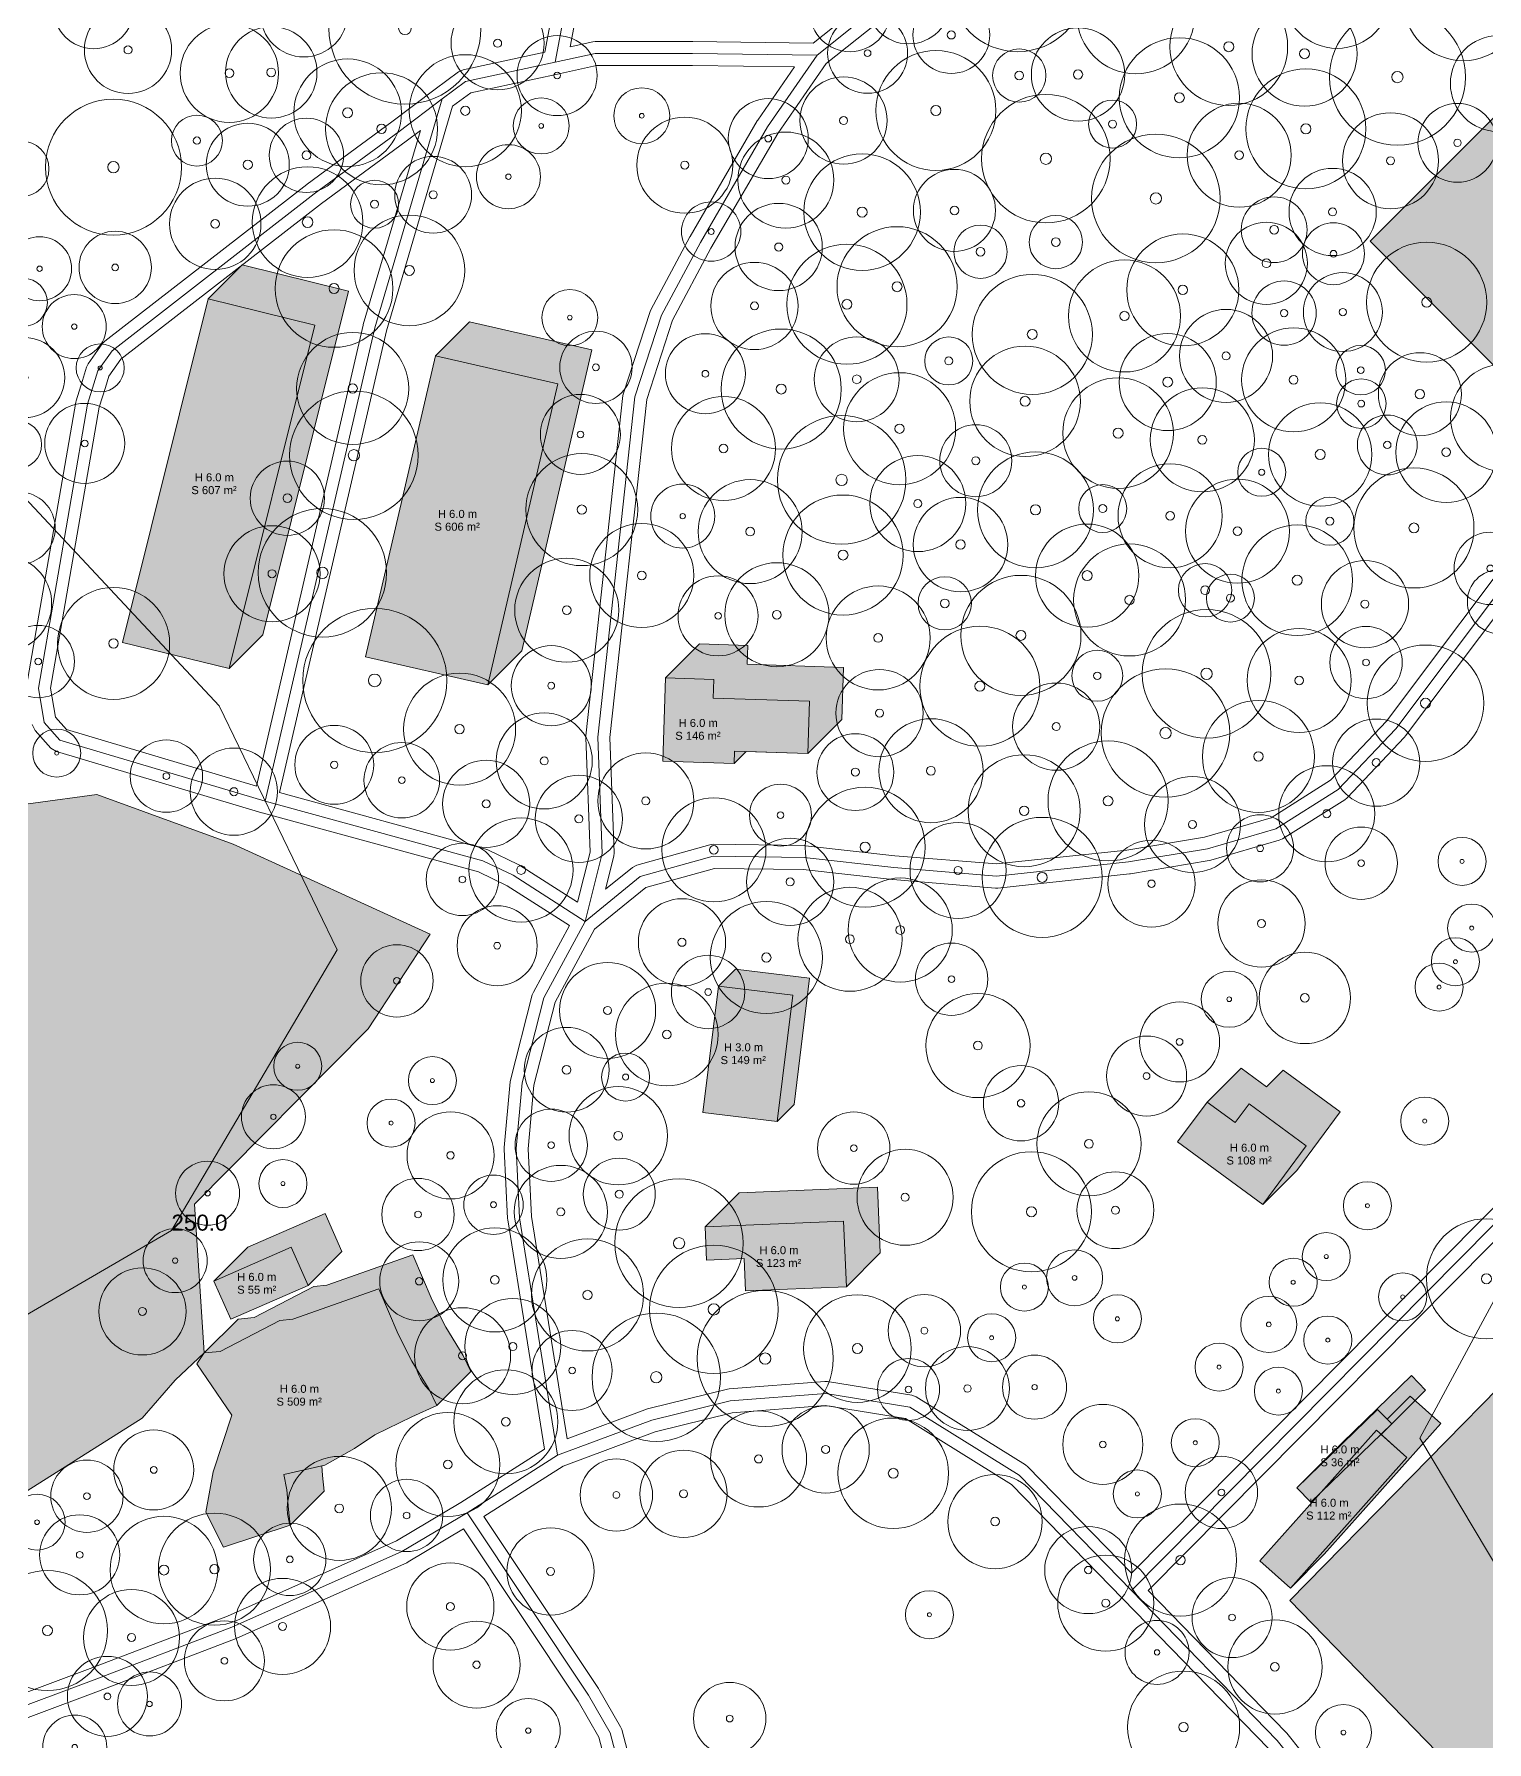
# Model space of a CAD drawing. Header units: metres. Extents: x -7 to 1019, y -7 to 1014.
# Drawn here: x 342.4 to 523.9, y 252 to 465.4 of the extents above; entities that cross this region are included whole.
import ezdxf

# ---------------------------------------------------------------- set-up
doc = ezdxf.new("R2010")
doc.units = ezdxf.units.M
doc.header["$MEASUREMENT"] = 0
for name, color, linetype, lineweight, true_color in [('TPX_BUILDING_AREAS_TEXT', 7, 'CONTINUOUS', 0, 0x000000), ('TPX_BUILDING_HEIGHTS_TEXT', 7, 'CONTINUOUS', 0, 0x000000), ('TPX_BUILDINGS', 7, 'CONTINUOUS', 0, 0x000000), ('TPX_BUILDINGS_HATCH', 7, 'CONTINUOUS', 0, 0xf0f0f0), ('TPX_BUILDINGS_SHADOWS_HATCH', 7, 'CONTINUOUS', 0, 0x000000), ('TPX_BUILDINGS_SHADOWS_OUTLINES', 7, 'CONTINUOUS', 0, 0x000000), ('TPX_CONTOUR_LINES_5M', 7, 'CONTINUOUS', 0, 0x969696), ('TPX_CONTOUR_LINES_5M_TEXT', 7, 'CONTINUOUS', 0, 0x000000), ('TPX_ROADS_AXES', 7, 'CONTINUOUS', 0, 0x323232), ('TPX_ROADS_CONTOURS', 7, 'CONTINUOUS', 0, 0x646464), ('TPX_VEGETATION_GREEN_SPACES', 7, 'CONTINUOUS', 0, 0x58ba48), ('TPX_VEGETATION_GREEN_SPACES_HATCH', 7, 'CONTINUOUS', 0, 0x58ba48), ('TPX_VEGETATION_TREES_INDIVIDUAL', 7, 'CONTINUOUS', 0, 0x136734)]:
    doc.layers.add(name, color=color, linetype=linetype, lineweight=lineweight, true_color=true_color)
doc.styles.add('TPX_TEXTE', font='arial.ttf')

# ---------------------------------------------------------------- blocks, each defined once
blk = doc.blocks.new('TREETR006_CR069')
at = {"layer": 'TPX_VEGETATION_TREES_INDIVIDUAL'}
for radius in [6.91, 0.625]:
    blk.add_circle((0, 0, 0.04), radius, dxfattribs=at)
blk = doc.blocks.new('TREETR005_CR064')
at = {"layer": 'TPX_VEGETATION_TREES_INDIVIDUAL'}
for radius in [6.41, 0.542]:
    blk.add_circle((0, 0, 0.04), radius, dxfattribs=at)
blk = doc.blocks.new('TREETR005_CR060')
at = {"layer": 'TPX_VEGETATION_TREES_INDIVIDUAL'}
for radius in [6, 0.5]:
    blk.add_circle((0, 0, 0.04), radius, dxfattribs=at)
blk = doc.blocks.new('TREETR005_CR049')
at = {"layer": 'TPX_VEGETATION_TREES_INDIVIDUAL'}
for radius in [4.93, 0.458]:
    blk.add_circle((0, 0, 0.04), radius, dxfattribs=at)
blk = doc.blocks.new('TREETR006_CR052')
at = {"layer": 'TPX_VEGETATION_TREES_INDIVIDUAL'}
for radius in [5.19, 0.583]:
    blk.add_circle((0, 0, 0.04), radius, dxfattribs=at)
blk = doc.blocks.new('TREETR004_CR031')
at = {"layer": 'TPX_VEGETATION_TREES_INDIVIDUAL'}
for radius in [3.09, 0.417]:
    blk.add_circle((0, 0, 0.04), radius, dxfattribs=at)
blk = doc.blocks.new('TREETR005_CR032')
at = {"layer": 'TPX_VEGETATION_TREES_INDIVIDUAL'}
for radius in [3.18, 0.458]:
    blk.add_circle((0, 0, 0.04), radius, dxfattribs=at)
blk = doc.blocks.new('TREETR005_CR062')
at = {"layer": 'TPX_VEGETATION_TREES_INDIVIDUAL'}
for radius in [6.15, 0.542]:
    blk.add_circle((0, 0, 0.04), radius, dxfattribs=at)
blk = doc.blocks.new('TREETR006_CR070')
at = {"layer": 'TPX_VEGETATION_TREES_INDIVIDUAL'}
for radius in [7, 0.583]:
    blk.add_circle((0, 0, 0.04), radius, dxfattribs=at)
blk = doc.blocks.new('TREETR003_CR030')
at = {"layer": 'TPX_VEGETATION_TREES_INDIVIDUAL'}
for radius in [3, 0.25]:
    blk.add_circle((0, 0, 0.04), radius, dxfattribs=at)
blk = doc.blocks.new('TREETR005_CR051')
at = {"layer": 'TPX_VEGETATION_TREES_INDIVIDUAL'}
for radius in [5.13, 0.542]:
    blk.add_circle((0, 0, 0.04), radius, dxfattribs=at)
blk = doc.blocks.new('TREETR004_CR045')
at = {"layer": 'TPX_VEGETATION_TREES_INDIVIDUAL'}
for radius in [4.52, 0.417]:
    blk.add_circle((0, 0, 0.04), radius, dxfattribs=at)
blk = doc.blocks.new('TREETR005_CR057')
at = {"layer": 'TPX_VEGETATION_TREES_INDIVIDUAL'}
for radius in [5.71, 0.542]:
    blk.add_circle((0, 0, 0.04), radius, dxfattribs=at)
blk = doc.blocks.new('TREETR006_CR073')
at = {"layer": 'TPX_VEGETATION_TREES_INDIVIDUAL'}
for radius in [7.28, 0.625]:
    blk.add_circle((0, 0, 0.04), radius, dxfattribs=at)
blk = doc.blocks.new('TREETR008_CR095')
at = {"layer": 'TPX_VEGETATION_TREES_INDIVIDUAL'}
for radius in [9.5, 0.792]:
    blk.add_circle((0, 0, 0.04), radius, dxfattribs=at)
blk = doc.blocks.new('TREETR004_CR047')
at = {"layer": 'TPX_VEGETATION_TREES_INDIVIDUAL'}
for radius in [4.72, 0.417]:
    blk.add_circle((0, 0, 0.04), radius, dxfattribs=at)
blk = doc.blocks.new('TREETR005_CR059')
at = {"layer": 'TPX_VEGETATION_TREES_INDIVIDUAL'}
for radius in [5.89, 0.542]:
    blk.add_circle((0, 0, 0.04), radius, dxfattribs=at)
blk = doc.blocks.new('TREETR006_CR074')
at = {"layer": 'TPX_VEGETATION_TREES_INDIVIDUAL'}
for radius in [7.35, 0.625]:
    blk.add_circle((0, 0, 0.04), radius, dxfattribs=at)
blk = doc.blocks.new('TREETR008_CR090')
at = {"layer": 'TPX_VEGETATION_TREES_INDIVIDUAL'}
for radius in [9, 0.792]:
    blk.add_circle((0, 0, 0.04), radius, dxfattribs=at)
blk = doc.blocks.new('TREETR005_CR052')
at = {"layer": 'TPX_VEGETATION_TREES_INDIVIDUAL'}
for radius in [5.24, 0.458]:
    blk.add_circle((0, 0, 0.04), radius, dxfattribs=at)
blk = doc.blocks.new('TREETR005_CR054')
at = {"layer": 'TPX_VEGETATION_TREES_INDIVIDUAL'}
for radius in [5.44, 0.458]:
    blk.add_circle((0, 0, 0.04), radius, dxfattribs=at)
blk = doc.blocks.new('TREETR003_CR040')
at = {"layer": 'TPX_VEGETATION_TREES_INDIVIDUAL'}
for radius in [4, 0.333]:
    blk.add_circle((0, 0, 0.04), radius, dxfattribs=at)
blk = doc.blocks.new('TREETR006_CR058')
at = {"layer": 'TPX_VEGETATION_TREES_INDIVIDUAL'}
for radius in [5.83, 0.583]:
    blk.add_circle((0, 0, 0.04), radius, dxfattribs=at)
blk = doc.blocks.new('TREETR004_CR050')
at = {"layer": 'TPX_VEGETATION_TREES_INDIVIDUAL'}
for radius in [5, 0.417]:
    blk.add_circle((0, 0, 0.04), radius, dxfattribs=at)
blk = doc.blocks.new('TREETR005_CR048')
at = {"layer": 'TPX_VEGETATION_TREES_INDIVIDUAL'}
for radius in [4.8, 0.5]:
    blk.add_circle((0, 0, 0.04), radius, dxfattribs=at)
blk = doc.blocks.new('TREETR006_CR061')
at = {"layer": 'TPX_VEGETATION_TREES_INDIVIDUAL'}
for radius in [6.07, 0.625]:
    blk.add_circle((0, 0, 0.04), radius, dxfattribs=at)
blk = doc.blocks.new('TREETR006_CR065')
at = {"layer": 'TPX_VEGETATION_TREES_INDIVIDUAL'}
for radius in [6.45, 0.625]:
    blk.add_circle((0, 0, 0.04), radius, dxfattribs=at)
blk = doc.blocks.new('TREETR005_CR046')
at = {"layer": 'TPX_VEGETATION_TREES_INDIVIDUAL'}
for radius in [4.64, 0.542]:
    blk.add_circle((0, 0, 0.04), radius, dxfattribs=at)
blk = doc.blocks.new('TREETR005_CR063')
at = {"layer": 'TPX_VEGETATION_TREES_INDIVIDUAL'}
for radius in [6.28, 0.542]:
    blk.add_circle((0, 0, 0.04), radius, dxfattribs=at)
blk = doc.blocks.new('TREETR005_CR037')
at = {"layer": 'TPX_VEGETATION_TREES_INDIVIDUAL'}
for radius in [3.74, 0.458]:
    blk.add_circle((0, 0, 0.04), radius, dxfattribs=at)
blk = doc.blocks.new('TREETR006_CR066')
at = {"layer": 'TPX_VEGETATION_TREES_INDIVIDUAL'}
for radius in [6.56, 0.625]:
    blk.add_circle((0, 0, 0.04), radius, dxfattribs=at)
blk = doc.blocks.new('TREETR006_CR059')
at = {"layer": 'TPX_VEGETATION_TREES_INDIVIDUAL'}
for radius in [5.9, 0.583]:
    blk.add_circle((0, 0, 0.04), radius, dxfattribs=at)
blk = doc.blocks.new('TREETR005_CR040')
at = {"layer": 'TPX_VEGETATION_TREES_INDIVIDUAL'}
for radius in [4.02, 0.458]:
    blk.add_circle((0, 0, 0.04), radius, dxfattribs=at)
blk = doc.blocks.new('TREETR007_CR069')
at = {"layer": 'TPX_VEGETATION_TREES_INDIVIDUAL'}
for radius in [6.91, 0.667]:
    blk.add_circle((0, 0, 0.04), radius, dxfattribs=at)
blk = doc.blocks.new('TREETR004_CR042')
at = {"layer": 'TPX_VEGETATION_TREES_INDIVIDUAL'}
for radius in [4.19, 0.417]:
    blk.add_circle((0, 0, 0.04), radius, dxfattribs=at)
blk = doc.blocks.new('TREETR005_CR058')
at = {"layer": 'TPX_VEGETATION_TREES_INDIVIDUAL'}
for radius in [5.82, 0.5]:
    blk.add_circle((0, 0, 0.04), radius, dxfattribs=at)
blk = doc.blocks.new('TREETR004_CR039')
at = {"layer": 'TPX_VEGETATION_TREES_INDIVIDUAL'}
for radius in [3.87, 0.417]:
    blk.add_circle((0, 0, 0.04), radius, dxfattribs=at)
blk = doc.blocks.new('TREETR006_CR072')
at = {"layer": 'TPX_VEGETATION_TREES_INDIVIDUAL'}
for radius in [7.24, 0.625]:
    blk.add_circle((0, 0, 0.04), radius, dxfattribs=at)
blk = doc.blocks.new('TREETR005_CR055')
at = {"layer": 'TPX_VEGETATION_TREES_INDIVIDUAL'}
for radius in [5.45, 0.5]:
    blk.add_circle((0, 0, 0.04), radius, dxfattribs=at)
blk = doc.blocks.new('TREETR004_CR037')
at = {"layer": 'TPX_VEGETATION_TREES_INDIVIDUAL'}
for radius in [3.71, 0.375]:
    blk.add_circle((0, 0, 0.04), radius, dxfattribs=at)
blk = doc.blocks.new('TREETR006_CR075')
at = {"layer": 'TPX_VEGETATION_TREES_INDIVIDUAL'}
for radius in [7.5, 0.625]:
    blk.add_circle((0, 0, 0.04), radius, dxfattribs=at)
blk = doc.blocks.new('TREETR005_CR030')
at = {"layer": 'TPX_VEGETATION_TREES_INDIVIDUAL'}
for radius in [3, 0.5]:
    blk.add_circle((0, 0, 0.04), radius, dxfattribs=at)
blk = doc.blocks.new('TREETR007_CR080')
at = {"layer": 'TPX_VEGETATION_TREES_INDIVIDUAL'}
for radius in [8.03, 0.708]:
    blk.add_circle((0, 0, 0.04), radius, dxfattribs=at)
blk = doc.blocks.new('TREETR005_CR041')
at = {"layer": 'TPX_VEGETATION_TREES_INDIVIDUAL'}
for radius in [4.11, 0.542]:
    blk.add_circle((0, 0, 0.04), radius, dxfattribs=at)
blk = doc.blocks.new('TREETR005_CR045')
at = {"layer": 'TPX_VEGETATION_TREES_INDIVIDUAL'}
for radius in [4.5, 0.5]:
    blk.add_circle((0, 0, 0.04), radius, dxfattribs=at)
blk = doc.blocks.new('TREETR005_CR047')
at = {"layer": 'TPX_VEGETATION_TREES_INDIVIDUAL'}
for radius in [4.71, 0.458]:
    blk.add_circle((0, 0, 0.04), radius, dxfattribs=at)
blk = doc.blocks.new('TREETR004_CR030')
at = {"layer": 'TPX_VEGETATION_TREES_INDIVIDUAL'}
for radius in [3, 0.375]:
    blk.add_circle((0, 0, 0.04), radius, dxfattribs=at)
blk = doc.blocks.new('TREETR005_CR053')
at = {"layer": 'TPX_VEGETATION_TREES_INDIVIDUAL'}
for radius in [5.3, 0.542]:
    blk.add_circle((0, 0, 0.04), radius, dxfattribs=at)
blk = doc.blocks.new('TREETR005_CR065')
at = {"layer": 'TPX_VEGETATION_TREES_INDIVIDUAL'}
for radius in [6.5, 0.542]:
    blk.add_circle((0, 0, 0.04), radius, dxfattribs=at)
blk = doc.blocks.new('TREETR005_CR033')
at = {"layer": 'TPX_VEGETATION_TREES_INDIVIDUAL'}
for radius in [3.33, 0.542]:
    blk.add_circle((0, 0, 0.04), radius, dxfattribs=at)
blk = doc.blocks.new('TREETR003_CR035')
at = {"layer": 'TPX_VEGETATION_TREES_INDIVIDUAL'}
for radius in [3.5, 0.292]:
    blk.add_circle((0, 0, 0.04), radius, dxfattribs=at)
blk = doc.blocks.new('TREETR004_CR046')
at = {"layer": 'TPX_VEGETATION_TREES_INDIVIDUAL'}
for radius in [4.59, 0.417]:
    blk.add_circle((0, 0, 0.04), radius, dxfattribs=at)
blk = doc.blocks.new('TREETR006_CR067')
at = {"layer": 'TPX_VEGETATION_TREES_INDIVIDUAL'}
for radius in [6.72, 0.625]:
    blk.add_circle((0, 0, 0.04), radius, dxfattribs=at)
blk = doc.blocks.new('TREETR007_CR085')
at = {"layer": 'TPX_VEGETATION_TREES_INDIVIDUAL'}
for radius in [8.5, 0.708]:
    blk.add_circle((0, 0, 0.04), radius, dxfattribs=at)

msp = doc.modelspace()

# ---------------------------------------------------------------- hatches: boundary and pattern name
at = {"layer": 'TPX_BUILDINGS_HATCH'}
for points in [[(532.29, 462.51), (509.34, 439.54), (529.64, 419.16), (533.24, 423.1), (537.42, 419.3), (542.61, 424.41), (538.66, 427.3), (559.14, 447.27), (555.4, 451.53), (565.5, 462.89), (570.15, 459.55), (574.42, 464.18), (553.48, 481.59), (532.29, 462.51)], [(364.17, 432.36), (353.46, 389.41), (366.78, 386.13), (377.48, 429.07), (364.17, 432.36)], [(392.58, 425.24), (383.84, 387.61), (399.13, 384.1), (407.86, 421.74), (392.58, 425.24)], [(421.32, 384.99), (420.98, 374.56), (429.88, 374.27), (429.93, 375.83), (439.11, 375.53), (439.32, 382.05), (427.27, 382.44), (427.35, 384.78), (421.32, 384.99)], [(427.92, 346.46), (425.99, 330.66), (435.27, 329.54), (437.2, 345.33), (427.92, 346.46)], [(488.99, 331.96), (485.27, 326.97), (495.93, 319.14), (501.37, 326.48), (494.24, 331.72), (492.5, 329.38), (488.99, 331.96)], [(443.56, 317.07), (426.26, 316.35), (426.44, 312.19), (431.15, 312.38), (431.32, 308.35), (443.91, 308.87), (443.56, 317.07)], [(374.55, 313.8), (364.9, 309.57), (366.99, 304.8), (376.65, 309.04), (374.55, 313.8)], [(363.68, 300.59), (362.74, 299.24), (367.12, 292.8), (364.79, 285.75), (363.9, 280.68), (366.11, 276.32), (374.41, 279.07), (374.22, 281.03), (374.01, 283.47), (373.64, 285.42), (378.73, 286.56), (382.47, 288.66), (384.99, 290.34), (389.6, 292.62), (392.75, 294.03), (391.8, 296.02), (389.61, 299.56), (387.9, 302.95), (385.51, 308.62), (374.77, 304.83), (373.13, 304.64), (365.69, 300.78), (363.68, 300.59)], [(510.27, 293.54), (500.18, 283.75), (501.94, 281.93), (512.04, 291.72), (510.27, 293.54)], [(510.12, 290.95), (495.56, 274.6), (499.38, 271.19), (513.94, 287.54), (510.12, 290.95)]]:
    msp.add_hatch(color=256, dxfattribs=at).paths.add_polyline_path(points)
at = {"layer": 'TPX_BUILDINGS_SHADOWS_HATCH'}
for points in [[(368.41, 436.6), (364.17, 432.36), (377.48, 429.07), (366.78, 386.13), (371.02, 390.37), (381.72, 433.31), (368.41, 436.6)], [(396.82, 429.49), (392.58, 425.24), (407.86, 421.74), (399.13, 384.1), (403.37, 388.34), (412.1, 425.98), (396.82, 429.49)], [(425.57, 389.23), (421.32, 384.99), (427.35, 384.78), (427.27, 382.44), (439.32, 382.05), (439.11, 375.53), (443.35, 379.77), (443.57, 386.29), (431.51, 386.69), (431.59, 389.03), (425.57, 389.23)], [(429.93, 375.83), (429.88, 374.27), (431.4, 375.78), (439.11, 375.53), (429.93, 375.83)], [(430.04, 348.58), (427.92, 346.46), (437.2, 345.33), (435.27, 329.54), (437.39, 331.66), (439.32, 347.45), (430.04, 348.58)], [(493.23, 336.21), (488.99, 331.96), (492.5, 329.38), (494.24, 331.72), (501.37, 326.48), (495.93, 319.14), (500.17, 323.38), (505.61, 330.72), (498.48, 335.96), (496.4, 333.87), (493.23, 336.21)], [(430.51, 320.59), (426.26, 316.35), (443.56, 317.07), (443.91, 308.87), (448.15, 313.11), (447.8, 321.32), (430.51, 320.59)], [(369.15, 313.81), (364.9, 309.57), (374.55, 313.8), (376.65, 309.04), (380.89, 313.28), (378.8, 318.04), (369.15, 313.81)], [(367.92, 304.83), (363.68, 300.59), (365.69, 300.78), (373.13, 304.64), (374.77, 304.83), (385.51, 308.62), (387.9, 302.95), (389.61, 299.56), (391.8, 296.02), (392.75, 294.03), (396.99, 298.27), (396.05, 300.26), (393.85, 303.8), (392.14, 307.2), (389.75, 312.86), (379.01, 309.08), (377.38, 308.88), (369.93, 305.02), (367.92, 304.83)], [(504.42, 287.99), (500.18, 283.75), (510.27, 293.54), (512.04, 291.72), (516.28, 295.96), (514.52, 297.78), (504.42, 287.99)], [(513.94, 287.54), (499.38, 271.19), (503.62, 275.43), (518.19, 291.78), (514.36, 295.19), (511.47, 292.3), (512.04, 291.72), (510.71, 290.42), (513.94, 287.54)], [(378.36, 286.47), (373.64, 285.42), (374.01, 283.47), (374.22, 281.03), (374.41, 279.07), (378.65, 283.32), (378.46, 285.27), (378.36, 286.47)]]:
    msp.add_hatch(color=256, dxfattribs=at).paths.add_polyline_path(points)
at = {"layer": 'TPX_VEGETATION_GREEN_SPACES_HATCH'}
for points in [[(308.7, 357.04), (305.48, 353.24), (314.6, 342.66), (329.29, 335.44), (339.36, 323.94), (332.48, 314.47), (325.55, 308.27), (320.94, 303.51), (339.18, 281.87), (355.91, 292.45), (360.05, 297.21), (363.68, 300.59), (362.47, 319.21), (384.16, 341.11), (391.93, 352.94), (367.29, 364.18), (350.27, 370.41), (334.33, 368.25), (323.34, 378.34), (318.6, 381.06), (314.48, 374.91), (308.7, 357.04)], [(529.7, 300.64), (499.32, 269.67), (547.47, 220.08), (583.77, 254.67), (529.7, 300.64)]]:
    msp.add_hatch(color=256, dxfattribs=at).paths.add_polyline_path(points)

# ---------------------------------------------------------------- linework, layer by layer
at = {"layer": 'TPX_BUILDINGS', "elevation": 0.04}
for points in [[(532.29, 462.51), (509.34, 439.54), (529.64, 419.16), (533.24, 423.1), (537.42, 419.3), (542.61, 424.41), (538.66, 427.3), (559.14, 447.27), (555.4, 451.53), (565.5, 462.89), (570.15, 459.55), (574.42, 464.18), (553.48, 481.59)], [(364.17, 432.36), (353.46, 389.41), (366.78, 386.13), (377.48, 429.07)], [(392.58, 425.24), (383.84, 387.61), (399.13, 384.1), (407.86, 421.74)], [(421.32, 384.99), (420.98, 374.56), (429.88, 374.27), (429.93, 375.83), (439.11, 375.53), (439.32, 382.05), (427.27, 382.44), (427.35, 384.78)], [(427.92, 346.46), (425.99, 330.66), (435.27, 329.54), (437.2, 345.33)], [(488.99, 331.96), (485.27, 326.97), (495.93, 319.14), (501.37, 326.48), (494.24, 331.72), (492.5, 329.38)], [(443.56, 317.07), (426.26, 316.35), (426.44, 312.19), (431.15, 312.38), (431.32, 308.35), (443.91, 308.87)], [(374.55, 313.8), (364.9, 309.57), (366.99, 304.8), (376.65, 309.04)], [(363.68, 300.59), (362.74, 299.24), (367.12, 292.8), (364.79, 285.75), (363.9, 280.68), (366.11, 276.32), (374.41, 279.07), (374.22, 281.03), (374.01, 283.47), (373.64, 285.42), (378.73, 286.56), (382.47, 288.66), (384.99, 290.34), (389.6, 292.62), (392.75, 294.03), (391.8, 296.02), (389.61, 299.56), (387.9, 302.95), (385.51, 308.62), (374.77, 304.83), (373.13, 304.64), (365.69, 300.78)], [(510.27, 293.54), (500.18, 283.75), (501.94, 281.93), (512.04, 291.72)], [(510.12, 290.95), (495.56, 274.6), (499.38, 271.19), (513.94, 287.54)]]:
    msp.add_lwpolyline(points, close=True, dxfattribs=at)
at = {"layer": 'TPX_BUILDINGS_SHADOWS_OUTLINES', "elevation": 0.04}
for points in [[(368.41, 436.6), (364.17, 432.36), (377.48, 429.07), (366.78, 386.13), (371.02, 390.37), (381.72, 433.31)], [(396.82, 429.49), (392.58, 425.24), (407.86, 421.74), (399.13, 384.1), (403.37, 388.34), (412.1, 425.98)], [(425.57, 389.23), (421.32, 384.99), (427.35, 384.78), (427.27, 382.44), (439.32, 382.05), (439.11, 375.53), (443.35, 379.77), (443.57, 386.29), (431.51, 386.69), (431.59, 389.03)], [(429.93, 375.83), (429.88, 374.27), (431.4, 375.78), (439.11, 375.53)], [(430.04, 348.58), (427.92, 346.46), (437.2, 345.33), (435.27, 329.54), (437.39, 331.66), (439.32, 347.45)], [(493.23, 336.21), (488.99, 331.96), (492.5, 329.38), (494.24, 331.72), (501.37, 326.48), (495.93, 319.14), (500.17, 323.38), (505.61, 330.72), (498.48, 335.96), (496.4, 333.87)], [(430.51, 320.59), (426.26, 316.35), (443.56, 317.07), (443.91, 308.87), (448.15, 313.11), (447.8, 321.32)], [(369.15, 313.81), (364.9, 309.57), (374.55, 313.8), (376.65, 309.04), (380.89, 313.28), (378.8, 318.04)], [(367.92, 304.83), (363.68, 300.59), (365.69, 300.78), (373.13, 304.64), (374.77, 304.83), (385.51, 308.62), (387.9, 302.95), (389.61, 299.56), (391.8, 296.02), (392.75, 294.03), (396.99, 298.27), (396.05, 300.26), (393.85, 303.8), (392.14, 307.2), (389.75, 312.86), (379.01, 309.08), (377.38, 308.88), (369.93, 305.02)], [(504.42, 287.99), (500.18, 283.75), (510.27, 293.54), (512.04, 291.72), (516.28, 295.96), (514.52, 297.78)], [(513.94, 287.54), (499.38, 271.19), (503.62, 275.43), (518.19, 291.78), (514.36, 295.19), (511.47, 292.3), (512.04, 291.72), (510.71, 290.42)], [(378.36, 286.47), (373.64, 285.42), (374.01, 283.47), (374.22, 281.03), (374.41, 279.07), (378.65, 283.32), (378.46, 285.27)]]:
    msp.add_lwpolyline(points, close=True, dxfattribs=at)
at = {"layer": 'TPX_CONTOUR_LINES_5M', "elevation": 0.05}
for points in [[(440.45, 0), (440.45, 15.26), (450.7, 45.78), (492.77, 114.35), (553.72, 137.33), (626.64, 228.89), (599.31, 241.01), (546.04, 238.88), (515.56, 289.93), (548.4, 350.97), (569.95, 412), (568.2, 473.04), (599.31, 484.9), (623.51, 534.08), (599.31, 552.56), (572.67, 551.86), (548.44, 534.08), (546.04, 520.8), (524.83, 564.6), (492.77, 599.29), (439.49, 618.67), (412.86, 611.01), (402.88, 564.6), (332.95, 499.16)], [(332.95, 416.35), (317.62, 381.48), (332.95, 300.39), (359.59, 315.88), (380.29, 350.97), (365.54, 381.48), (332.95, 416.35)]]:
    msp.add_lwpolyline(points, dxfattribs=at)
at = {"layer": 'TPX_ROADS_AXES', "elevation": 0.03}
for points in [[(407.52, 461.92), (411.7, 484.19), (417.55, 515.31), (419.29, 519.24), (420.86, 520.82), (429.68, 521.92), (456.94, 522.59), (474.43, 523.02), (478.37, 522.55), (481.04, 521.44), (501.69, 503.83)], [(411.28, 354.54), (413.41, 363.04), (412.84, 377.57), (417.49, 420.09), (420.82, 430.29), (425.68, 439.4), (434.06, 453.83), (440.26, 462.8), (448.15, 469.08), (455.61, 474.03), (489.45, 496.01), (501.69, 503.83), (512.6, 510.82), (531.52, 521.91)], [(402.65, 326.15), (403.39, 334.34), (406.13, 344.97), (411.28, 354.54), (418.13, 360.13), (427.26, 362.67), (438.62, 362.51), (449.83, 361.26), (462.68, 360.2), (479.14, 361.96), (489.01, 363.6), (497.58, 366.12), (505.37, 371.01), (512.56, 378.61), (531.05, 403.23), (547.33, 424.94), (581.22, 467.01)], [(407.52, 461.92), (396.34, 459.5), (393.41, 457.33)], [(440.26, 462.8), (424.69, 463.01), (412.54, 463.01), (407.52, 461.92)], [(393.41, 457.33), (388.03, 453.26), (377.43, 445.47), (352.18, 425.85), (350.39, 423.35), (349.89, 421.72), (349.11, 419.18), (342.97, 383.69)], [(393.41, 457.33), (384.99, 428.73), (371.31, 369.56)], [(342.97, 383.69), (343.67, 379.38), (345.64, 377.2), (371.31, 369.56)], [(411.28, 354.54), (402.27, 360.3), (398.48, 362.12), (371.31, 369.56)], [(407.83, 287.81), (403.09, 317.47), (402.65, 326.15)], [(479.53, 270.91), (532.79, 324.73)], [(517.47, 227.39), (497.75, 252.16), (479.53, 270.91), (465.5, 285.33), (451.85, 293.82), (441.33, 295.53), (429.4, 294.59), (419.6, 292.18), (407.83, 287.81), (396.54, 280.61), (388.39, 275.76), (367.15, 266.33), (349.95, 259.74), (326.49, 250.97)], [(230.89, 103.2), (389.17, 99.78), (392.5, 100.07), (394.23, 101.51), (394.78, 104.26), (401.53, 182.63), (402.09, 186.13), (403.74, 189.28), (409.03, 198.12), (410.51, 201.32), (411.32, 205.22), (415.79, 242.37), (415.81, 247.73), (414.39, 253.13), (411.68, 257.84), (396.54, 280.61)]]:
    msp.add_lwpolyline(points, dxfattribs=at)
at = {"layer": 'TPX_ROADS_CONTOURS', "elevation": 0.03}
for points in [[(409.41, 463.87), (413.18, 483.91), (418.99, 514.86), (420.55, 518.38), (421.56, 519.4), (429.79, 520.42), (456.98, 521.09), (474.36, 521.52), (477.99, 521.08), (480.25, 520.15), (499.17, 504.01), (488.63, 497.26), (454.79, 475.29), (447.32, 470.33), (447.22, 470.26), (439.75, 464.31), (424.71, 464.51), (412.54, 464.51), (412.22, 464.47)], [(373.09, 370.63), (386.44, 428.35), (394.71, 456.43), (396.97, 458.1), (407.83, 460.45), (412.7, 461.51), (424.68, 461.51), (437.43, 461.34), (432.83, 454.68), (432.77, 454.58), (424.39, 440.15), (424.36, 440.11), (419.49, 430.99), (419.39, 430.75), (416.06, 420.56), (416, 420.26), (411.35, 377.73), (411.34, 377.51), (411.91, 363.19), (410.33, 356.92), (403.08, 361.56), (402.92, 361.65), (399.13, 363.47), (398.87, 363.57)], [(344.49, 383.68), (350.57, 418.83), (351.33, 421.28), (351.75, 422.68), (353.27, 424.8), (378.33, 444.27), (388.92, 452.06), (390.69, 453.39), (383.55, 429.15), (383.53, 429.07), (370.2, 371.45), (346.47, 378.52), (345.08, 380.06)]]:
    msp.add_lwpolyline(points, close=True, dxfattribs=at)
for points in [[(410.23, 484.47), (406.23, 463.18), (396.02, 460.97), (395.44, 460.71), (392.52, 458.54), (387.14, 454.47), (376.54, 446.68), (376.51, 446.65), (351.26, 427.04), (350.95, 426.72), (349.17, 424.22), (348.96, 423.79), (348.46, 422.16), (347.67, 419.62), (347.63, 419.44), (341.49, 383.95)], [(529.85, 404.13), (511.41, 379.58), (504.41, 372.18), (496.96, 367.5), (488.67, 365.07), (478.94, 363.45), (462.66, 361.71), (449.97, 362.75), (438.79, 364), (438.64, 364.01), (427.28, 364.17), (426.85, 364.11), (417.73, 361.57), (417.19, 361.29), (413.83, 358.56), (414.87, 362.67), (414.91, 363.1), (414.34, 377.52), (418.96, 419.78), (422.2, 429.7), (426.99, 438.67), (435.33, 453.03), (441.37, 461.77), (449.04, 467.87)], [(531.73, 325.78), (479.54, 273.05), (466.57, 286.38), (466.29, 286.6), (452.64, 295.09), (452.09, 295.3), (441.57, 297.01), (441.21, 297.02), (429.28, 296.09), (429.04, 296.05), (419.24, 293.64), (419.07, 293.59), (409.03, 289.86), (404.58, 317.63), (404.15, 326.12), (404.88, 334.08), (407.53, 344.42), (412.46, 353.56), (418.84, 358.77), (427.45, 361.16), (438.53, 361.01), (449.66, 359.76), (449.7, 359.76), (462.55, 358.71), (462.83, 358.71), (479.3, 360.47), (479.39, 360.48), (489.25, 362.13), (489.43, 362.17), (498, 364.68), (498.38, 364.85), (506.17, 369.74), (506.46, 369.98), (513.65, 377.58), (513.76, 377.71), (532.25, 402.33)], [(342.19, 379.14), (342.56, 378.38), (344.52, 376.19), (345.21, 375.76), (370.88, 368.12), (370.91, 368.11), (397.95, 360.71), (401.54, 358.98), (409.3, 354.02), (404.81, 345.68), (404.67, 345.34), (401.94, 334.71), (401.9, 334.48), (401.16, 326.28), (401.15, 326.07), (401.59, 317.4), (401.61, 317.24), (406.2, 288.55), (395.75, 281.89), (387.7, 277.09), (366.58, 267.71), (349.42, 261.14), (325.96, 252.37)], [(518.64, 228.33), (498.93, 253.09), (498.83, 253.2), (481.63, 270.9), (533.86, 323.67)], [(417.26, 248.11), (415.84, 253.51), (415.69, 253.88), (412.98, 258.59), (412.93, 258.67), (398.63, 280.17), (408.51, 286.46), (420.04, 290.75), (429.64, 293.1), (441.27, 294.02), (451.31, 292.39), (464.55, 284.15), (478.45, 269.86), (496.63, 251.16)], [(327.08, 249.59), (350.48, 258.33), (367.69, 264.92), (367.76, 264.95), (389, 274.38), (389.16, 274.47), (396.08, 278.59), (410.41, 257.05), (412.99, 252.56), (414.31, 247.54)]]:
    msp.add_lwpolyline(points, dxfattribs=at)
at = {"layer": 'TPX_VEGETATION_GREEN_SPACES', "elevation": 0}
for points in [[(308.7, 357.04), (305.48, 353.24), (314.6, 342.66), (329.29, 335.44), (339.36, 323.94), (332.48, 314.47), (325.55, 308.27), (320.94, 303.51), (339.18, 281.87), (355.91, 292.45), (360.05, 297.21), (363.68, 300.59), (362.47, 319.21), (384.16, 341.11), (391.93, 352.94), (367.29, 364.18), (350.27, 370.41), (334.33, 368.25), (323.34, 378.34), (318.6, 381.06), (314.48, 374.91)], [(529.7, 300.64), (499.32, 269.67), (547.47, 220.08), (583.77, 254.67)]]:
    msp.add_lwpolyline(points, close=True, dxfattribs=at)

# ---------------------------------------------------------------- block references
at = {"layer": 'TPX_VEGETATION_TREES_INDIVIDUAL'}
for name, p in [('TREETR007_CR085', (465.3, 471.74, 0.04)), ('TREETR006_CR067', (505.22, 470.38, 0.04)), ('TREETR006_CR075', (520.98, 469.62, 0.04)), ('TREETR008_CR095', (388.76, 466.18, 0.04)), ('TREETR006_CR052', (451.69, 469.41, 0.04)), ('TREETR006_CR074', (480.07, 467.83, 0.04)), ('TREETR004_CR050', (349.87, 468.61, 0.04)), ('TREETR005_CR055', (376.13, 468.04, 0.04)), ('TREETR004_CR050', (444.37, 468.23, 0.04)), ('TREETR005_CR058', (400.34, 464.3, 0.04)), ('TREETR005_CR048', (457.02, 465.33, 0.04)), ('TREETR006_CR074', (491.69, 463.87, 0.04)), ('TREETR005_CR055', (354.16, 463.47, 0.04)), ('TREETR004_CR050', (446.56, 463.05, 0.04)), ('TREETR006_CR066', (501.15, 462.99, 0.04)), ('TREETR007_CR085', (512.75, 460.07, 0.04)), ('TREETR005_CR062', (366.82, 460.56, 0.04)), ('TREETR005_CR057', (372.06, 460.66, 0.04)), ('TREETR006_CR058', (472.85, 460.39, 0.04)), ('TREETR004_CR050', (407.77, 460.26, 0.04)), ('TREETR006_CR075', (455.09, 455.89, 0.04)), ('TREETR005_CR033', (465.51, 460.26, 0.04)), ('TREETR006_CR075', (485.51, 457.49, 0.04)), ('TREETR005_CR060', (525.37, 459.25, 0.04)), ('TREETR006_CR067', (381.6, 455.61, 0.04)), ('TREETR006_CR070', (396.3, 455.87, 0.04)), ('TREETR006_CR075', (501.32, 453.6, 0.04)), ('TREETR006_CR070', (385.84, 453.6, 0.04)), ('TREETR005_CR055', (443.56, 454.64, 0.04)), ('TREETR007_CR085', (352.33, 448.81, 0.04)), ('TREETR003_CR035', (405.78, 453.96, 0.04)), ('TREETR003_CR035', (418.35, 455.23, 0.04)), ('TREETR004_CR050', (434.15, 452.38, 0.04)), ('TREETR007_CR080', (468.84, 449.87, 0.04)), ('TREETR005_CR030', (477.17, 454.2, 0.04)), ('TREETR005_CR065', (492.98, 450.31, 0.04)), ('TREETR005_CR032', (362.77, 452.13, 0.04)), ('TREETR005_CR046', (376.45, 450.29, 0.04)), ('TREETR005_CR060', (423.72, 449.06, 0.04)), ('TREETR005_CR060', (511.89, 449.61, 0.04)), ('TREETR005_CR049', (520.25, 451.85, 0.04)), ('TREETR006_CR052', (369.12, 449.12, 0.04)), ('TREETR005_CR060', (436.35, 447.2, 0.04)), ('TREETR007_CR080', (482.58, 444.9, 0.04)), ('TREETR003_CR035', (340.78, 448.6, 0.04)), ('TREETR003_CR040', (401.69, 447.62, 0.04)), ('TREETR006_CR073', (445.87, 443.19, 0.04)), ('TREETR007_CR069', (376.6, 441.94, 0.04)), ('TREETR005_CR048', (392.29, 445.36, 0.04)), ('TREETR005_CR051', (457.41, 443.4, 0.04)), ('TREETR005_CR055', (504.66, 443.21, 0.04)), ('TREETR005_CR057', (365.06, 441.73, 0.04)), ('TREETR005_CR030', (384.96, 444.18, 0.04)), ('TREETR004_CR037', (427.02, 440.76, 0.04)), ('TREETR005_CR055', (435.45, 438.83, 0.04)), ('TREETR005_CR041', (497.35, 440.99, 0.04)), ('TREETR006_CR069', (389.31, 435.9, 0.04)), ('TREETR005_CR033', (470.08, 439.45, 0.04)), ('TREETR005_CR051', (496.38, 436.79, 0.04)), ('TREETR004_CR039', (504.76, 437.99, 0.04)), ('TREETR003_CR040', (343.11, 436.11, 0.04)), ('TREETR004_CR045', (352.56, 436.28, 0.04)), ('TREETR006_CR074', (379.9, 433.64, 0.04)), ('TREETR006_CR075', (450.24, 433.87, 0.04)), ('TREETR005_CR033', (460.66, 438.24, 0.04)), ('TREETR006_CR070', (485.94, 433.47, 0.04)), ('TREETR006_CR075', (443.98, 431.67, 0.04)), ('TREETR006_CR075', (516.41, 431.93, 0.04)), ('TREETR005_CR055', (432.43, 431.46, 0.04)), ('TREETR006_CR070', (478.65, 430.21, 0.04)), ('TREETR005_CR049', (505.94, 430.7, 0.04)), ('TREETR003_CR030', (341.09, 431.9, 0.04)), ('TREETR003_CR035', (409.36, 430, 0.04)), ('TREETR006_CR075', (467.14, 427.91, 0.04)), ('TREETR005_CR040', (498.59, 430.57, 0.04)), ('TREETR003_CR040', (347.44, 428.88, 0.04)), ('TREETR005_CR058', (491.34, 425.21, 0.04)), ('TREETR004_CR050', (341.26, 422.5, 0.04)), ('TREETR006_CR070', (382.23, 421.15, 0.04)), ('TREETR004_CR045', (412.62, 423.79, 0.04)), ('TREETR004_CR050', (426.29, 422.99, 0.04)), ('TREETR006_CR075', (435.77, 421.08, 0.04)), ('TREETR005_CR053', (445.2, 422.29, 0.04)), ('TREETR005_CR030', (456.7, 424.59, 0.04)), ('TREETR006_CR061', (484.05, 421.95, 0.04)), ('TREETR005_CR065', (499.79, 422.23, 0.04)), ('TREETR003_CR030', (350.68, 423.72, 0.04)), ('TREETR006_CR069', (466.24, 419.54, 0.04)), ('TREETR004_CR031', (508.17, 423.43, 0.04)), ('TREETR006_CR052', (515.57, 420.43, 0.04)), ('TREETR006_CR070', (450.56, 416.12, 0.04)), ('TREETR006_CR067', (526.12, 417.49, 0.04)), ('TREETR007_CR080', (382.38, 412.8, 0.04)), ('TREETR006_CR069', (477.86, 415.57, 0.04)), ('TREETR005_CR065', (488.38, 414.72, 0.04)), ('TREETR004_CR031', (508.24, 419.25, 0.04)), ('TREETR004_CR050', (348.75, 414.28, 0.04)), ('TREETR004_CR050', (410.68, 415.4, 0.04)), ('TREETR005_CR065', (428.56, 413.64, 0.04)), ('TREETR006_CR065', (503.11, 412.89, 0.04)), ('TREETR005_CR063', (518.85, 413.18, 0.04)), ('TREETR003_CR030', (340.36, 414.13, 0.04)), ('TREETR007_CR080', (443.32, 409.72, 0.04)), ('TREETR005_CR045', (460.08, 412.12, 0.04)), ('TREETR005_CR037', (511.49, 414.09, 0.04)), ('TREETR005_CR046', (374.07, 407.43, 0.04)), ('TREETR006_CR070', (410.85, 406, 0.04)), ('TREETR005_CR060', (452.83, 406.76, 0.04)), ('TREETR006_CR072', (467.54, 405.98, 0.04)), ('TREETR004_CR030', (495.8, 410.67, 0.04)), ('TREETR005_CR065', (484.35, 405.24, 0.04)), ('TREETR006_CR075', (514.82, 403.71, 0.04)), ('TREETR004_CR045', (340.55, 403.69, 0.04)), ('TREETR003_CR040', (423.46, 405.19, 0.04)), ('TREETR005_CR065', (431.89, 403.25, 0.04)), ('TREETR006_CR075', (443.49, 400.33, 0.04)), ('TREETR005_CR030', (475.94, 406.14, 0.04)), ('TREETR005_CR065', (492.78, 403.31, 0.04)), ('TREETR007_CR080', (378.44, 398.11, 0.04)), ('TREETR006_CR059', (458.17, 401.64, 0.04)), ('TREETR005_CR030', (504.31, 404.56, 0.04)), ('TREETR005_CR060', (372.15, 397.99, 0.04)), ('TREETR005_CR065', (418.34, 397.78, 0.04)), ('TREETR006_CR065', (473.99, 397.75, 0.04)), ('TREETR006_CR069', (500.24, 397.18, 0.04)), ('TREETR006_CR070', (479.29, 394.71, 0.04)), ('TREETR004_CR045', (524.36, 398.66, 0.04)), ('TREETR005_CR060', (338.62, 394.25, 0.04)), ('TREETR005_CR065', (408.97, 393.44, 0.04)), ('TREETR005_CR065', (435.23, 392.87, 0.04)), ('TREETR005_CR033', (488.72, 395.92, 0.04)), ('TREETR005_CR055', (508.7, 394.2, 0.04)), ('TREETR004_CR050', (427.88, 392.73, 0.04)), ('TREETR005_CR033', (456.2, 394.29, 0.04)), ('TREETR006_CR075', (465.72, 390.29, 0.04)), ('TREETR005_CR030', (491.89, 394.94, 0.04)), ('TREETR003_CR040', (525.49, 394.5, 0.04)), ('TREETR006_CR070', (352.36, 389.28, 0.04)), ('TREETR005_CR065', (447.88, 389.96, 0.04)), ('TREETR008_CR090', (384.99, 384.65, 0.04)), ('TREETR007_CR080', (488.91, 385.48, 0.04)), ('TREETR004_CR045', (342.95, 387.02, 0.04)), ('TREETR006_CR075', (460.59, 383.93, 0.04)), ('TREETR005_CR065', (500.47, 384.65, 0.04)), ('TREETR004_CR045', (508.83, 386.89, 0.04)), ('TREETR004_CR050', (407.04, 384, 0.04)), ('TREETR006_CR073', (516.27, 381.8, 0.04)), ('TREETR005_CR032', (475.26, 385.24, 0.04)), ('TREETR006_CR070', (395.59, 378.57, 0.04)), ('TREETR005_CR055', (448.05, 380.57, 0.04)), ('TREETR005_CR055', (470.13, 378.88, 0.04)), ('TREETR007_CR080', (483.79, 378.08, 0.04)), ('TREETR006_CR070', (495.39, 375.16, 0.04)), ('TREETR005_CR060', (406.16, 374.59, 0.04)), ('TREETR003_CR030', (345.25, 375.57, 0.04)), ('TREETR005_CR049', (379.93, 374.11, 0.04)), ('TREETR005_CR048', (445.03, 373.2, 0.04)), ('TREETR005_CR065', (454.48, 373.37, 0.04)), ('TREETR005_CR055', (510.11, 374.38, 0.04)), ('TREETR004_CR045', (358.95, 372.69, 0.04)), ('TREETR005_CR055', (367.39, 370.75, 0.04)), ('TREETR004_CR047', (388.36, 372.18, 0.04)), ('TREETR006_CR075', (476.6, 369.59, 0.04)), ('TREETR005_CR055', (398.91, 369.23, 0.04)), ('TREETR005_CR060', (418.85, 369.59, 0.04)), ('TREETR006_CR070', (466.12, 368.36, 0.04)), ('TREETR005_CR060', (503.92, 368, 0.04)), ('TREETR005_CR055', (410.49, 367.35, 0.04)), ('TREETR004_CR039', (435.68, 367.81, 0.04)), ('TREETR005_CR060', (487.15, 366.65, 0.04)), ('TREETR005_CR065', (427.36, 363.48, 0.04)), ('TREETR006_CR075', (446.25, 363.82, 0.04)), ('TREETR005_CR065', (403.26, 360.96, 0.04)), ('TREETR006_CR075', (468.37, 360.04, 0.04)), ('TREETR004_CR042', (495.6, 363.67, 0.04)), ('TREETR005_CR060', (457.86, 360.9, 0.04)), ('TREETR004_CR045', (508.23, 361.81, 0.04)), ('TREETR003_CR030', (520.83, 362.04, 0.04)), ('TREETR004_CR045', (395.93, 359.78, 0.04)), ('TREETR005_CR055', (436.88, 359.48, 0.04)), ('TREETR005_CR054', (482.03, 359.25, 0.04)), ('TREETR005_CR065', (444.36, 352.3, 0.04)), ('TREETR005_CR065', (450.64, 353.46, 0.04)), ('TREETR005_CR055', (495.77, 354.27, 0.04)), ('TREETR004_CR050', (400.28, 351.5, 0.04)), ('TREETR005_CR055', (423.37, 351.92, 0.04)), ('TREETR006_CR070', (433.91, 350.02, 0.04)), ('TREETR003_CR030', (522.03, 353.7, 0.04)), ('TREETR003_CR030', (520, 349.49, 0.04)), ('TREETR004_CR045', (387.76, 347.1, 0.04)), ('TREETR004_CR046', (426.63, 345.71, 0.04)), ('TREETR004_CR045', (457.05, 347.31, 0.04)), ('TREETR005_CR057', (501.19, 344.97, 0.04)), ('TREETR005_CR060', (414.08, 343.4, 0.04)), ('TREETR003_CR035', (491.74, 344.8, 0.04)), ('TREETR003_CR030', (517.96, 346.32, 0.04)), ('TREETR005_CR064', (421.48, 340.4, 0.04)), ('TREETR005_CR065', (460.35, 339.01, 0.04)), ('TREETR004_CR050', (485.54, 339.47, 0.04)), ('TREETR003_CR030', (375.36, 336.43, 0.04)), ('TREETR005_CR053', (408.96, 335.99, 0.04)), ('TREETR004_CR050', (481.42, 335.21, 0.04)), ('TREETR003_CR030', (392.19, 334.64, 0.04)), ('TREETR004_CR030', (416.33, 335.08, 0.04)), ('TREETR005_CR047', (465.73, 331.8, 0.04)), ('TREETR003_CR040', (372.32, 330.11, 0.04)), ('TREETR005_CR062', (415.41, 327.75, 0.04)), ('TREETR005_CR065', (474.22, 326.73, 0.04)), ('TREETR003_CR030', (387.03, 329.33, 0.04)), ('TREETR004_CR045', (407.03, 326.56, 0.04)), ('TREETR003_CR030', (516.16, 329.58, 0.04)), ('TREETR005_CR054', (394.46, 325.29, 0.04)), ('TREETR004_CR045', (444.83, 326.2, 0.04)), ('TREETR003_CR040', (364.1, 320.56, 0.04)), ('TREETR003_CR030', (373.52, 321.77, 0.04)), ('TREETR005_CR045', (415.54, 320.44, 0.04)), ('TREETR005_CR060', (451.24, 320.05, 0.04)), ('TREETR006_CR075', (467.03, 318.24, 0.04)), ('TREETR004_CR045', (390.39, 317.9, 0.04)), ('TREETR004_CR037', (399.82, 319.12, 0.04)), ('TREETR005_CR058', (408.23, 318.22, 0.04)), ('TREETR007_CR080', (423, 314.31, 0.04)), ('TREETR005_CR048', (477.52, 318.43, 0.04)), ('TREETR003_CR030', (509.01, 319, 0.04)), ('TREETR003_CR040', (360.05, 312.13, 0.04)), ('TREETR005_CR065', (399.99, 309.72, 0.04)), ('TREETR006_CR075', (523.87, 309.87, 0.04)), ('TREETR005_CR049', (390.54, 309.55, 0.04)), ('TREETR006_CR070', (411.57, 307.84, 0.04)), ('TREETR007_CR080', (427.35, 306.04, 0.04)), ('TREETR003_CR030', (503.87, 312.64, 0.04)), ('TREETR003_CR030', (466.15, 308.83, 0.04)), ('TREETR003_CR035', (472.42, 309.98, 0.04)), ('TREETR003_CR030', (499.73, 309.43, 0.04)), ('TREETR005_CR055', (355.96, 305.79, 0.04)), ('TREETR003_CR030', (513.41, 307.59, 0.04)), ('TREETR005_CR060', (402.24, 301.4, 0.04)), ('TREETR007_CR085', (433.76, 299.89, 0.04)), ('TREETR006_CR067', (445.29, 301.14, 0.04)), ('TREETR004_CR045', (453.65, 303.38, 0.04)), ('TREETR003_CR030', (477.77, 304.86, 0.04)), ('TREETR003_CR035', (496.68, 304.16, 0.04)), ('TREETR005_CR060', (395.96, 300.25, 0.04)), ('TREETR007_CR080', (420.16, 297.55, 0.04)), ('TREETR003_CR030', (462.06, 302.49, 0.04)), ('TREETR004_CR050', (409.64, 298.4, 0.04)), ('TREETR003_CR030', (504.06, 302.2, 0.04)), ('TREETR005_CR052', (459.03, 296.16, 0.04)), ('TREETR003_CR030', (490.47, 298.82, 0.04)), ('TREETR004_CR039', (451.68, 296.03, 0.04)), ('TREETR003_CR040', (467.42, 296.32, 0.04)), ('TREETR005_CR065', (401.36, 291.99, 0.04)), ('TREETR003_CR030', (497.88, 295.82, 0.04)), ('TREETR005_CR065', (394.11, 286.64, 0.04)), ('TREETR005_CR060', (432.94, 287.34, 0.04)), ('TREETR005_CR055', (441.32, 288.53, 0.04)), ('TREETR006_CR069', (449.77, 285.55, 0.04)), ('TREETR004_CR050', (475.95, 289.16, 0.04)), ('TREETR004_CR050', (357.37, 285.97, 0.04)), ('TREETR003_CR030', (487.5, 289.37, 0.04)), ('TREETR005_CR055', (423.57, 282.99, 0.04)), ('TREETR004_CR045', (349.03, 282.69, 0.04)), ('TREETR005_CR065', (380.56, 281.17, 0.04)), ('TREETR004_CR045', (415.17, 282.84, 0.04)), ('TREETR004_CR045', (490.76, 283.16, 0.04)), ('TREETR004_CR045', (388.97, 280.28, 0.04)), ('TREETR005_CR059', (462.48, 279.52, 0.04)), ('TREETR003_CR030', (480.26, 282.97, 0.04)), ('TREETR003_CR035', (342.79, 279.44, 0.04)), ('TREETR004_CR050', (348.12, 275.36, 0.04)), ('TREETR006_CR067', (358.65, 273.46, 0.04)), ('TREETR006_CR070', (364.95, 273.57, 0.04)), ('TREETR006_CR070', (485.66, 274.71, 0.04)), ('TREETR004_CR045', (374.37, 274.79, 0.04)), ('TREETR005_CR055', (406.95, 273.29, 0.04)), ('TREETR005_CR054', (474.13, 273.46, 0.04)), ('TREETR006_CR075', (344.09, 265.89, 0.04)), ('TREETR005_CR055', (394.43, 268.89, 0.04)), ('TREETR005_CR060', (476.31, 269.32, 0.04)), ('TREETR005_CR060', (373.47, 266.42, 0.04)), ('TREETR004_CR050', (492.09, 267.52, 0.04)), ('TREETR005_CR060', (354.6, 265.03, 0.04)), ('TREETR003_CR030', (454.29, 267.88, 0.04)), ('TREETR004_CR050', (366.2, 262.11, 0.04)), ('TREETR005_CR054', (397.71, 261.63, 0.04)), ('TREETR003_CR040', (482.72, 263.17, 0.04)), ('TREETR005_CR059', (497.45, 261.35, 0.04)), ('TREETR004_CR050', (351.58, 257.67, 0.04)), ('TREETR003_CR040', (356.85, 256.72, 0.04)), ('TREETR006_CR070', (486.04, 253.83, 0.04)), ('TREETR004_CR045', (429.33, 254.89, 0.04)), ('TREETR003_CR040', (404.16, 253.39, 0.04)), ('TREETR003_CR035', (506, 253.15, 0.04)), ('TREETR003_CR040', (347.5, 251.33, 0.04))]:
    msp.add_blockref(name, p, dxfattribs=at)

# ---------------------------------------------------------------- texts
at = {"layer": 'TPX_BUILDING_AREAS_TEXT', "style": 'TPX_TEXTE'}
for s, p in [('S 607 m²', (362.07, 407.94, 0.05)), ('S 606 m²', (392.45, 403.37, 0.05)), ('S 146 m²', (422.53, 377.24, 0.05)), ('S 149 m²', (428.19, 336.7, 0.05)), ('S 108 m²', (491.39, 324.15, 0.05)), ('S 123 m²', (432.61, 311.34, 0.05)), ('S 55 m²', (367.8, 308, 0.05)), ('S 509 m²', (372.71, 294.01, 0.05)), ('S 36 m²', (503.13, 286.43, 0.05)), ('S 112 m²', (501.35, 279.77, 0.05))]:
    msp.add_text(s, height=1, dxfattribs=at).set_placement(p)
at = {"layer": 'TPX_BUILDING_HEIGHTS_TEXT', "style": 'TPX_TEXTE'}
for s, p in [('H 6.0 m', (362.5, 409.54, 0.05)), ('H 6.0 m', (392.88, 404.97, 0.05)), ('H 6.0 m', (422.95, 378.84, 0.05)), ('H 3.0 m', (428.62, 338.3, 0.05)), ('H 6.0 m', (491.82, 325.75, 0.05)), ('H 6.0 m', (433.04, 312.94, 0.05)), ('H 6.0 m', (367.8, 309.6, 0.05)), ('H 6.0 m', (373.13, 295.61, 0.05)), ('H 6.0 m', (503.13, 288.03, 0.05)), ('H 6.0 m', (501.77, 281.37, 0.05))]:
    msp.add_text(s, height=1, dxfattribs=at).set_placement(p)
at = {"layer": 'TPX_CONTOUR_LINES_5M_TEXT', "style": 'TPX_TEXTE'}
msp.add_text('250.0', height=2, dxfattribs=at).set_placement((359.59, 315.88, 0.05))

doc.saveas('drawing.dxf')
